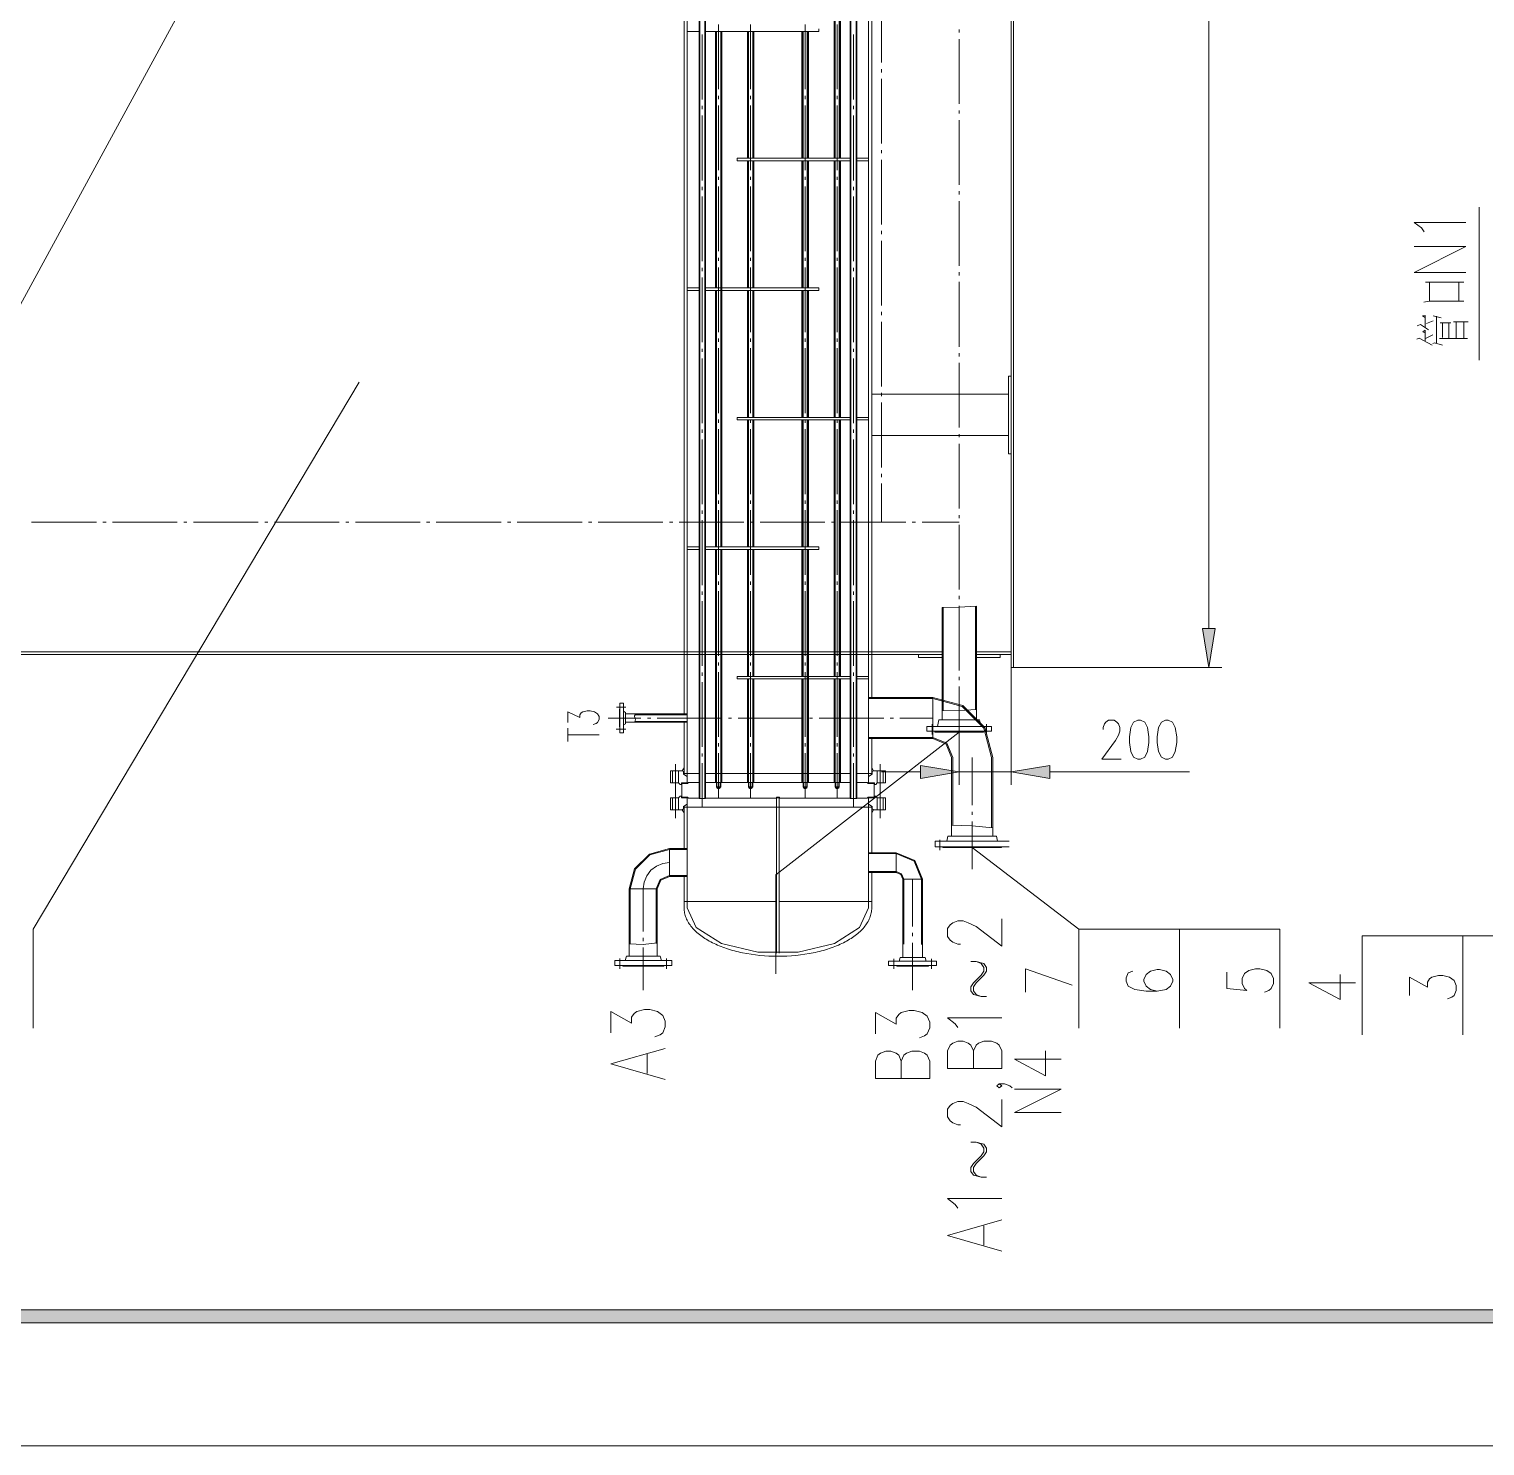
# Model space of a CAD drawing. Header units: millimetres. Extents: x 0 to 829, y 0 to 586.
# Drawn here: x 261.4 to 372.2, y 0 to 107.9 of the extents above; entities that cross this region are included whole.
import ezdxf

# ---------------------------------------------------------------- set-up
doc = ezdxf.new("R2010")
doc.units = ezdxf.units.MM

msp = doc.modelspace()

# ---------------------------------------------------------------- hatches: boundary and pattern name
h = msp.add_hatch(color=0)
h.dxf.hatch_style = 2
h.paths.add_polyline_path([(350.717556, 62.215889), (351.207917, 59.259611), (351.701806, 62.215889)])
h = msp.add_hatch(color=0)
h.dxf.hatch_style = 2
h.paths.add_polyline_path([(329.254556, 51.798361), (332.214361, 51.304472), (329.254556, 50.810583)])
h = msp.add_hatch(color=0)
h.dxf.hatch_style = 2
h.paths.add_polyline_path([(339.114694, 51.798361), (336.154889, 51.304472), (339.114694, 50.810583)])
h = msp.add_hatch(color=0)
h.dxf.hatch_style = 2
h.paths.add_polyline_path([(24.154694, 9.36625), (25.142472, 10.3505), (818.80075, 10.3505), (819.788528, 9.36625)])

# ---------------------------------------------------------------- linework, layer by layer
at = {"color": 0, "lineweight": 0}
for points in [[(0, 0), (0, 585.632278), (829.154778, 585.632278), (829.154778, 0)], [(335.960861, 75.529722), (336.154889, 75.529722), (336.154889, 81.445806), (335.960861, 81.445806)], [(350.717556, 62.215889), (351.207917, 59.259611), (351.701806, 62.215889)], [(345.803361, 55.248528), (345.485861, 55.107417), (345.277722, 54.684083), (345.171889, 53.978528), (345.171889, 53.558722), (345.277722, 52.853167), (345.485861, 52.429833), (345.803361, 52.288722), (346.015028, 52.288722), (346.332528, 52.429833), (346.544194, 52.853167), (346.650028, 53.558722), (346.650028, 53.978528), (346.544194, 54.684083), (346.332528, 55.107417), (346.015028, 55.248528)], [(347.9165, 55.248528), (347.599, 55.107417), (347.387333, 54.684083), (347.2815, 53.978528), (347.2815, 53.558722), (347.387333, 52.853167), (347.599, 52.429833), (347.9165, 52.288722), (348.128167, 52.288722), (348.445667, 52.429833), (348.657333, 52.853167), (348.763167, 53.558722), (348.763167, 53.978528), (348.657333, 54.684083), (348.445667, 55.107417), (348.128167, 55.248528)], [(329.254556, 51.798361), (332.214361, 51.304472), (329.254556, 50.810583)], [(339.114694, 51.798361), (336.154889, 51.304472), (339.114694, 50.810583)], [(24.154694, 9.36625), (25.142472, 10.3505), (818.80075, 10.3505), (819.788528, 9.36625)]]:
    msp.add_lwpolyline(points, close=True, dxfattribs=at)
for points in [[(351.207917, 62.215889), (351.207917, 344.58275)], [(336.352444, 201.767722), (336.352444, 59.259611)], [(336.154889, 201.651306), (336.154889, 59.259611)], [(322.354222, 200.229611), (234.882972, 39.334722)], [(311.273472, 178.770139), (311.273472, 55.728306)], [(311.509833, 178.770139), (311.509833, 50.422528)], [(325.3105, 178.770139), (325.3105, 50.422528)], [(325.546861, 178.770139), (325.546861, 56.977139)], [(312.405889, 167.48125), (312.405889, 49.290111)], [(312.455278, 167.48125), (312.455278, 49.290111)], [(312.850389, 167.48125), (312.850389, 49.290111)], [(312.899778, 167.48125), (312.899778, 49.290111)], [(323.920556, 167.48125), (323.920556, 49.290111)], [(323.969944, 167.48125), (323.969944, 49.290111)], [(324.365056, 167.48125), (324.365056, 49.290111)], [(324.414444, 167.48125), (324.414444, 49.290111)], [(322.678778, 98.022833), (322.678778, 117.542028)], [(322.717583, 98.022833), (322.717583, 117.542028)], [(322.766972, 98.022833), (322.766972, 117.542028)], [(323.084472, 98.022833), (323.084472, 117.542028)], [(323.133861, 98.022833), (323.133861, 117.542028)], [(323.172667, 98.022833), (323.172667, 117.542028)], [(326.298278, 105.307694), (326.298278, 110.236)], [(311.509833, 107.685417), (312.405889, 107.685417)], [(312.899778, 107.685417), (321.525194, 107.685417)], [(313.647667, 88.162694), (313.647667, 107.685417)], [(313.686472, 88.162694), (313.686472, 107.685417)], [(313.735861, 88.162694), (313.735861, 107.685417)], [(313.894611, 108.207528), (313.894611, 103.275694)], [(314.053361, 68.445944), (314.053361, 107.685417)], [(314.10275, 68.445944), (314.10275, 107.685417)], [(314.141556, 68.445944), (314.141556, 107.685417)], [(316.085361, 98.022833), (316.085361, 107.685417)], [(316.124167, 98.022833), (316.124167, 107.685417)], [(316.173556, 98.022833), (316.173556, 107.685417)], [(316.332306, 108.207528), (316.332306, 103.275694)], [(316.491056, 98.022833), (316.491056, 107.685417)], [(316.540444, 98.022833), (316.540444, 107.685417)], [(316.57925, 98.022833), (316.57925, 107.685417)], [(320.241083, 98.022833), (320.241083, 107.685417)], [(320.279889, 98.022833), (320.279889, 107.685417)], [(320.329278, 98.022833), (320.329278, 107.685417)], [(320.488028, 108.207528), (320.488028, 103.275694)], [(320.646778, 98.022833), (320.646778, 107.685417)], [(320.696167, 98.022833), (320.696167, 107.685417)], [(320.734972, 98.022833), (320.734972, 107.685417)], [(321.525194, 107.882972), (321.525194, 107.685417)], [(322.925722, 108.207528), (322.925722, 103.275694)], [(325.3105, 98.425), (325.3105, 108.285139)], [(332.214361, 107.590167), (332.214361, 107.837111)], [(312.652833, 107.438472), (312.652833, 102.506639)], [(324.1675, 107.438472), (324.1675, 102.506639)], [(332.214361, 102.167972), (332.214361, 107.099806)], [(326.298278, 104.566861), (326.298278, 104.813806)], [(326.298278, 99.144667), (326.298278, 104.072972)], [(312.652833, 102.016278), (312.652833, 101.769333)], [(313.894611, 102.781806), (313.894611, 102.538389)], [(313.894611, 102.0445), (313.894611, 97.116194)], [(316.332306, 102.781806), (316.332306, 102.538389)], [(316.332306, 102.0445), (316.332306, 97.116194)], [(320.488028, 102.781806), (320.488028, 102.538389)], [(320.488028, 102.0445), (320.488028, 97.116194)], [(322.925722, 102.781806), (322.925722, 102.538389)], [(322.925722, 102.0445), (322.925722, 97.116194)], [(324.1675, 102.016278), (324.1675, 101.769333)], [(312.652833, 101.275444), (312.652833, 96.347139)], [(324.1675, 101.275444), (324.1675, 96.347139)], [(332.214361, 101.430667), (332.214361, 101.674083)], [(332.214361, 96.008472), (332.214361, 100.936778)], [(326.298278, 98.403833), (326.298278, 98.650778)], [(315.295139, 98.022833), (323.920556, 98.022833)], [(315.295139, 98.022833), (315.295139, 97.825278)], [(315.295139, 97.825278), (323.920556, 97.825278)], [(316.085361, 88.162694), (316.085361, 97.825278)], [(316.124167, 88.162694), (316.124167, 97.825278)], [(316.173556, 88.162694), (316.173556, 97.825278)], [(316.491056, 88.162694), (316.491056, 97.825278)], [(316.540444, 88.162694), (316.540444, 97.825278)], [(316.57925, 88.162694), (316.57925, 97.825278)], [(320.241083, 88.162694), (320.241083, 97.825278)], [(320.279889, 88.162694), (320.279889, 97.825278)], [(320.329278, 88.162694), (320.329278, 97.825278)], [(320.646778, 88.162694), (320.646778, 97.825278)], [(320.696167, 88.162694), (320.696167, 97.825278)], [(320.734972, 88.162694), (320.734972, 97.825278)], [(322.678778, 78.302556), (322.678778, 97.825278)], [(322.717583, 78.302556), (322.717583, 97.825278)], [(322.766972, 78.302556), (322.766972, 97.825278)], [(323.084472, 78.302556), (323.084472, 97.825278)], [(323.133861, 78.302556), (323.133861, 97.825278)], [(323.172667, 78.302556), (323.172667, 97.825278)], [(324.414444, 98.022833), (325.3105, 98.022833)], [(324.414444, 97.825278), (325.3105, 97.825278)], [(326.298278, 92.981639), (326.298278, 97.913472)], [(313.894611, 96.622306), (313.894611, 96.375361)], [(316.332306, 96.622306), (316.332306, 96.375361)], [(320.488028, 96.622306), (320.488028, 96.375361)], [(322.925722, 96.622306), (322.925722, 96.375361)], [(325.3105, 96.946861), (325.3105, 97.437222)], [(312.652833, 95.85325), (312.652833, 95.606306)], [(313.894611, 95.881472), (313.894611, 90.953167)], [(316.332306, 95.881472), (316.332306, 90.953167)], [(320.488028, 95.881472), (320.488028, 90.953167)], [(322.925722, 95.881472), (322.925722, 90.953167)], [(324.1675, 95.85325), (324.1675, 95.606306)], [(325.3105, 86.098944), (325.3105, 95.959083)], [(332.214361, 95.267639), (332.214361, 95.514583)], [(312.652833, 95.112417), (312.652833, 90.184111)], [(324.1675, 95.112417), (324.1675, 90.184111)], [(332.214361, 89.845444), (332.214361, 94.77375)], [(371.788972, 82.648778), (371.788972, 94.304556)], [(367.590917, 92.438361), (367.403944, 92.720583), (366.8395, 93.143917), (370.783556, 93.143917)], [(326.298278, 92.244333), (326.298278, 92.491278)], [(326.298278, 86.822139), (326.298278, 91.750444)], [(370.783556, 89.340972), (366.8395, 89.340972), (370.783556, 91.313), (366.8395, 91.313)], [(313.894611, 90.459278), (313.894611, 90.212333)], [(316.332306, 90.459278), (316.332306, 90.212333)], [(320.488028, 90.459278), (320.488028, 90.212333)], [(322.925722, 90.459278), (322.925722, 90.212333)], [(312.652833, 89.690222), (312.652833, 89.443278)], [(312.652833, 88.952917), (312.652833, 84.021083)], [(313.894611, 89.718444), (313.894611, 84.790139)], [(316.332306, 89.718444), (316.332306, 84.790139)], [(320.488028, 89.718444), (320.488028, 84.790139)], [(322.925722, 89.718444), (322.925722, 84.790139)], [(324.1675, 89.690222), (324.1675, 89.443278)], [(324.1675, 88.952917), (324.1675, 84.021083)], [(332.214361, 89.104611), (332.214361, 89.351556)], [(311.509833, 88.162694), (312.405889, 88.162694)], [(311.509833, 87.965139), (312.405889, 87.965139)], [(312.899778, 88.162694), (321.525194, 88.162694)], [(312.899778, 87.965139), (321.525194, 87.965139)], [(313.647667, 68.445944), (313.647667, 87.965139)], [(313.686472, 68.445944), (313.686472, 87.965139)], [(313.735861, 68.445944), (313.735861, 87.965139)], [(316.085361, 78.302556), (316.085361, 87.965139)], [(316.124167, 78.302556), (316.124167, 87.965139)], [(316.173556, 78.302556), (316.173556, 87.965139)], [(316.491056, 78.302556), (316.491056, 87.965139)], [(316.540444, 78.302556), (316.540444, 87.965139)], [(316.57925, 78.302556), (316.57925, 87.965139)], [(320.241083, 78.302556), (320.241083, 87.965139)], [(320.279889, 78.302556), (320.279889, 87.965139)], [(320.329278, 78.302556), (320.329278, 87.965139)], [(320.646778, 78.302556), (320.646778, 87.965139)], [(320.696167, 78.302556), (320.696167, 87.965139)], [(320.734972, 78.302556), (320.734972, 87.965139)], [(321.525194, 88.162694), (321.525194, 87.965139)], [(332.214361, 83.682417), (332.214361, 88.610722)], [(367.587389, 87.062028), (367.9825, 87.150222), (370.624806, 87.150222), (370.229694, 87.150222), (370.229694, 88.600139), (370.624806, 88.600139), (367.707333, 88.600139), (368.021306, 88.600139), (368.021306, 87.181972)], [(326.298278, 86.081306), (326.298278, 86.32825)], [(326.298278, 80.659111), (326.298278, 85.587417)], [(367.075861, 85.259333), (367.312222, 85.37575), (367.943694, 84.963)], [(367.668528, 85.167611), (367.668528, 86.056611), (367.470972, 86.028389), (367.668528, 85.908444)], [(367.784944, 85.435722), (368.3, 85.643861)], [(368.3, 86.028389), (368.889139, 85.880222)], [(368.536361, 83.957583), (368.536361, 85.996639)], [(368.811528, 85.495694), (369.640556, 85.495694)], [(369.009083, 84.370333), (369.009083, 85.495694)], [(369.481806, 84.342111), (369.481806, 85.495694)], [(369.838111, 85.583889), (370.942306, 85.583889)], [(370.035667, 84.342111), (370.035667, 85.523917)], [(370.624806, 84.310361), (370.624806, 85.523917)], [(313.894611, 84.29625), (313.894611, 84.052833)], [(316.332306, 84.29625), (316.332306, 84.052833)], [(320.488028, 84.29625), (320.488028, 84.052833)], [(322.925722, 84.29625), (322.925722, 84.052833)], [(325.3105, 84.620806), (325.3105, 85.114694)], [(367.037056, 84.253917), (367.234611, 84.342111), (368.218861, 83.809417)], [(367.668528, 84.10575), (367.668528, 84.93125), (367.509778, 84.814833), (367.668528, 84.726639)], [(367.707333, 84.310361), (368.261194, 84.578472)], [(368.772722, 84.310361), (370.9035, 84.310361)], [(312.652833, 83.530722), (312.652833, 83.283778)], [(313.894611, 83.558944), (313.894611, 78.627111)], [(316.332306, 83.558944), (316.332306, 78.627111)], [(320.488028, 83.558944), (320.488028, 78.627111)], [(322.925722, 83.558944), (322.925722, 78.627111)], [(324.1675, 83.530722), (324.1675, 83.283778)], [(325.3105, 74.330278), (325.3105, 83.636556)], [(332.214361, 82.945111), (332.214361, 83.188528)], [(368.261194, 83.925833), (368.377611, 83.985806), (369.009083, 83.809417)], [(312.652833, 82.789889), (312.652833, 77.861583)], [(324.1675, 82.789889), (324.1675, 77.861583)], [(332.214361, 77.519389), (332.214361, 82.451222)], [(286.526111, 80.990722), (261.729361, 39.334722)], [(325.546861, 80.055861), (335.960861, 80.055861)], [(326.298278, 79.918278), (326.298278, 80.165222)], [(326.298278, 74.496083), (326.298278, 79.427917)], [(313.894611, 78.13675), (313.894611, 77.889806)], [(315.295139, 78.302556), (323.920556, 78.302556)], [(315.295139, 78.302556), (315.295139, 78.108528)], [(315.295139, 78.108528), (323.920556, 78.108528)], [(316.085361, 68.445944), (316.085361, 78.108528)], [(316.124167, 68.445944), (316.124167, 78.108528)], [(316.173556, 68.445944), (316.173556, 78.108528)], [(316.332306, 78.13675), (316.332306, 77.889806)], [(316.491056, 68.445944), (316.491056, 78.108528)], [(316.540444, 68.445944), (316.540444, 78.108528)], [(316.57925, 68.445944), (316.57925, 78.108528)], [(320.241083, 68.445944), (320.241083, 78.108528)], [(320.279889, 68.445944), (320.279889, 78.108528)], [(320.329278, 68.445944), (320.329278, 78.108528)], [(320.488028, 78.13675), (320.488028, 77.889806)], [(320.646778, 68.445944), (320.646778, 78.108528)], [(320.696167, 68.445944), (320.696167, 78.108528)], [(320.734972, 68.445944), (320.734972, 78.108528)], [(322.678778, 58.585806), (322.678778, 78.108528)], [(322.717583, 58.585806), (322.717583, 78.108528)], [(322.766972, 58.585806), (322.766972, 78.108528)], [(322.925722, 78.13675), (322.925722, 77.889806)], [(323.084472, 58.585806), (323.084472, 78.108528)], [(323.133861, 58.585806), (323.133861, 78.108528)], [(323.172667, 58.585806), (323.172667, 78.108528)], [(324.414444, 78.302556), (325.3105, 78.302556)], [(324.414444, 78.108528), (325.3105, 78.108528)], [(312.652833, 77.367694), (312.652833, 77.12075)], [(312.652833, 76.626861), (312.652833, 71.698556)], [(313.894611, 77.395917), (313.894611, 72.467611)], [(316.332306, 77.395917), (316.332306, 72.467611)], [(320.488028, 77.395917), (320.488028, 72.467611)], [(322.925722, 77.395917), (322.925722, 72.467611)], [(324.1675, 77.367694), (324.1675, 77.12075)], [(324.1675, 76.626861), (324.1675, 71.698556)], [(325.546861, 76.919667), (335.960861, 76.919667)], [(332.214361, 76.782083), (332.214361, 77.029028)], [(332.214361, 71.359889), (332.214361, 76.288194)], [(326.298278, 73.758778), (326.298278, 74.005722)], [(326.298278, 70.319194), (326.298278, 73.264889)], [(312.652833, 71.204667), (312.652833, 70.957722)], [(313.894611, 71.973722), (313.894611, 71.726778)], [(313.894611, 71.232889), (313.894611, 66.304583)], [(316.332306, 71.973722), (316.332306, 71.726778)], [(316.332306, 71.232889), (316.332306, 66.304583)], [(320.488028, 71.973722), (320.488028, 71.726778)], [(320.488028, 71.232889), (320.488028, 66.304583)], [(322.925722, 71.973722), (322.925722, 71.726778)], [(322.925722, 71.232889), (322.925722, 66.304583)], [(324.1675, 71.204667), (324.1675, 70.957722)], [(261.595306, 70.319194), (266.527139, 70.319194)], [(267.021028, 70.319194), (267.264444, 70.319194)], [(267.758333, 70.319194), (272.686639, 70.319194)], [(273.180528, 70.319194), (273.427472, 70.319194)], [(273.921361, 70.319194), (278.849667, 70.319194)], [(279.343556, 70.319194), (279.5905, 70.319194)], [(280.084389, 70.319194), (285.012694, 70.319194)], [(285.506583, 70.319194), (285.75, 70.319194)], [(286.243889, 70.319194), (291.175722, 70.319194)], [(291.666083, 70.319194), (291.913028, 70.319194)], [(292.406917, 70.319194), (297.335222, 70.319194)], [(297.829111, 70.319194), (298.076056, 70.319194)], [(298.569944, 70.319194), (303.49825, 70.319194)], [(303.992139, 70.319194), (304.239083, 70.319194)], [(304.729444, 70.319194), (309.661278, 70.319194)], [(310.151639, 70.319194), (310.398583, 70.319194)], [(310.892472, 70.319194), (315.820778, 70.319194)], [(312.652833, 70.467361), (312.652833, 65.535528)], [(316.314667, 70.319194), (316.561611, 70.319194)], [(317.0555, 70.319194), (321.983806, 70.319194)], [(322.477694, 70.319194), (322.724639, 70.319194)], [(323.215, 70.319194), (328.146833, 70.319194)], [(324.1675, 70.467361), (324.1675, 65.535528)], [(328.637194, 70.319194), (328.884139, 70.319194)], [(329.378028, 70.319194), (332.214361, 70.319194)], [(332.214361, 70.619056), (332.214361, 70.866)], [(332.214361, 65.196861), (332.214361, 70.125167)], [(311.509833, 68.445944), (312.405889, 68.445944)], [(311.509833, 68.248389), (312.405889, 68.248389)], [(312.899778, 68.445944), (321.525194, 68.445944)], [(312.899778, 68.248389), (321.525194, 68.248389)], [(313.647667, 50.500139), (313.647667, 68.248389)], [(313.686472, 50.500139), (313.686472, 68.248389)], [(313.735861, 50.500139), (313.735861, 68.248389)], [(314.053361, 50.500139), (314.053361, 68.248389)], [(314.10275, 50.500139), (314.10275, 68.248389)], [(314.141556, 50.500139), (314.141556, 68.248389)], [(316.085361, 58.585806), (316.085361, 68.248389)], [(316.124167, 58.585806), (316.124167, 68.248389)], [(316.173556, 58.585806), (316.173556, 68.248389)], [(316.491056, 58.585806), (316.491056, 68.248389)], [(316.540444, 58.585806), (316.540444, 68.248389)], [(316.57925, 58.585806), (316.57925, 68.248389)], [(320.241083, 58.585806), (320.241083, 68.248389)], [(320.279889, 58.585806), (320.279889, 68.248389)], [(320.329278, 58.585806), (320.329278, 68.248389)], [(320.646778, 50.500139), (320.646778, 68.248389)], [(320.696167, 50.500139), (320.696167, 68.248389)], [(320.734972, 50.500139), (320.734972, 68.248389)], [(321.525194, 68.445944), (321.525194, 68.248389)], [(313.894611, 65.810694), (313.894611, 65.56375)], [(316.332306, 65.810694), (316.332306, 65.56375)], [(320.488028, 65.810694), (320.488028, 65.56375)], [(322.925722, 65.810694), (322.925722, 65.56375)], [(312.652833, 65.045167), (312.652833, 64.798222)], [(312.652833, 64.304333), (312.652833, 59.376028)], [(313.894611, 65.073389), (313.894611, 60.141556)], [(316.332306, 65.073389), (316.332306, 60.141556)], [(320.488028, 65.073389), (320.488028, 60.141556)], [(322.925722, 65.073389), (322.925722, 60.141556)], [(324.1675, 65.045167), (324.1675, 64.798222)], [(324.1675, 64.304333), (324.1675, 59.376028)], [(332.214361, 64.456028), (332.214361, 64.702972)], [(332.214361, 63.856306), (330.902028, 63.835139)], [(330.902028, 55.273222), (330.902028, 63.835139)], [(330.979639, 55.996417), (330.979639, 63.859833)], [(332.214361, 59.033833), (332.214361, 63.965667)], [(332.214361, 63.856306), (333.523167, 63.919806)], [(333.445556, 56.03875), (333.445556, 63.898639)], [(333.523167, 55.273222), (333.523167, 63.919806)], [(79.226833, 60.459056), (330.902028, 60.459056)], [(79.8195, 60.2615), (330.902028, 60.2615)], [(329.099333, 60.018083), (329.099333, 60.2615)], [(329.099333, 60.018083), (330.902028, 60.018083)], [(333.523167, 60.459056), (336.154889, 60.459056)], [(333.523167, 60.2615), (336.154889, 60.2615)], [(335.325861, 60.018083), (333.523167, 60.018083)], [(335.325861, 60.018083), (335.325861, 60.2615)], [(312.652833, 58.882139), (312.652833, 58.635194)], [(313.894611, 59.651194), (313.894611, 59.40425)], [(313.894611, 58.910361), (313.894611, 53.982056)], [(316.332306, 59.651194), (316.332306, 59.40425)], [(316.332306, 58.910361), (316.332306, 53.982056)], [(320.488028, 59.651194), (320.488028, 59.40425)], [(320.488028, 58.910361), (320.488028, 53.982056)], [(322.925722, 59.651194), (322.925722, 59.40425)], [(322.925722, 58.910361), (322.925722, 53.982056)], [(324.1675, 58.882139), (324.1675, 58.635194)], [(336.154889, 59.259611), (336.154889, 50.316694)], [(336.154889, 59.259611), (336.352444, 59.259611)], [(336.352444, 59.259611), (352.195694, 59.259611)], [(312.652833, 58.141306), (312.652833, 53.213)], [(315.295139, 58.585806), (323.920556, 58.585806)], [(315.295139, 58.585806), (315.295139, 58.38825)], [(315.295139, 58.38825), (323.920556, 58.38825)], [(316.085361, 50.500139), (316.085361, 58.38825)], [(316.124167, 50.500139), (316.124167, 58.38825)], [(316.173556, 50.500139), (316.173556, 58.38825)], [(316.491056, 50.500139), (316.491056, 58.38825)], [(316.540444, 50.500139), (316.540444, 58.38825)], [(316.57925, 50.500139), (316.57925, 58.38825)], [(320.241083, 50.500139), (320.241083, 58.38825)], [(320.279889, 50.500139), (320.279889, 58.38825)], [(320.329278, 50.500139), (320.329278, 58.38825)], [(322.678778, 50.500139), (322.678778, 58.38825)], [(322.717583, 50.500139), (322.717583, 58.38825)], [(322.766972, 50.500139), (322.766972, 58.38825)], [(323.084472, 50.500139), (323.084472, 58.38825)], [(323.133861, 50.500139), (323.133861, 58.38825)], [(323.172667, 50.500139), (323.172667, 58.38825)], [(324.1675, 58.141306), (324.1675, 53.213)], [(324.414444, 58.585806), (325.3105, 58.585806)], [(324.414444, 58.38825), (325.3105, 58.38825)], [(332.214361, 58.296528), (332.214361, 58.543472)], [(332.214361, 53.163611), (332.214361, 57.802639)], [(306.380444, 56.543222), (306.659139, 56.543222)], [(306.380444, 56.543222), (306.380444, 54.278389)], [(306.659139, 56.543222), (306.659139, 54.278389)], [(330.2, 56.977139), (325.3105, 56.977139)], [(330.2, 56.888944), (325.3105, 56.888944)], [(334.764944, 52.412194), (334.154639, 54.694667), (332.482472, 56.366833), (330.2, 56.977139)], [(330.2, 56.977139), (330.2, 53.844472)], [(334.67675, 52.412194), (334.077028, 54.652333), (332.440139, 56.289222), (330.2, 56.888944)], [(302.429333, 55.079194), (302.429333, 55.883528), (303.332444, 55.446083), (303.332444, 55.664806), (303.445333, 55.809444), (303.558222, 55.883528), (303.893361, 55.957611), (304.119139, 55.957611), (304.457806, 55.883528), (304.683583, 55.738889), (304.796472, 55.516639), (304.796472, 55.297917), (304.683583, 55.079194), (304.570694, 55.005111), (304.344917, 54.931028)], [(307.985583, 55.410806), (305.487917, 55.410806)], [(306.126444, 56.250417), (306.828472, 56.250417)], [(306.341639, 56.081083), (306.380444, 56.081083)], [(306.341639, 56.081083), (306.341639, 54.740528)], [(306.659139, 55.922333), (306.814361, 55.844722)], [(306.814361, 55.844722), (306.814361, 54.976889)], [(306.814361, 55.728306), (311.509833, 55.728306)], [(307.481111, 55.096833), (307.551667, 55.188556), (307.56225, 55.304972), (307.512861, 55.410806)], [(307.583417, 55.728306), (307.495222, 55.580139), (307.512861, 55.410806)], [(307.534028, 55.668333), (311.509833, 55.668333)], [(308.726417, 55.410806), (308.479472, 55.410806)], [(314.148611, 55.410806), (309.216778, 55.410806)], [(311.509833, 55.728306), (311.509833, 55.096833)], [(314.885917, 55.410806), (314.638972, 55.410806)], [(320.308111, 55.410806), (315.379806, 55.410806)], [(321.048944, 55.410806), (320.802, 55.410806)], [(326.471139, 55.410806), (321.542833, 55.410806)], [(327.211972, 55.410806), (326.965028, 55.410806)], [(330.2, 55.410806), (327.702333, 55.410806)], [(332.214361, 55.992889), (330.902028, 55.971722)], [(332.214361, 55.992889), (333.523167, 56.056389)], [(302.429333, 53.615167), (302.429333, 54.638222)], [(306.108806, 54.574722), (306.828472, 54.574722)], [(306.341639, 54.740528), (306.380444, 54.740528)], [(306.659139, 54.899278), (306.814361, 54.976889)], [(306.814361, 55.096833), (311.509833, 55.096833)], [(307.534028, 55.153278), (311.509833, 55.153278)], [(311.273472, 55.096833), (311.273472, 51.191583)], [(318.240833, 43.46575), (332.214361, 54.345417)], [(334.67675, 54.779333), (329.748444, 54.779333)], [(329.748444, 54.405389), (329.748444, 54.779333)], [(334.67675, 54.405389), (329.748444, 54.405389)], [(330.143556, 54.154917), (330.143556, 54.938083)], [(330.35875, 54.345417), (330.35875, 54.405389)], [(334.066444, 54.345417), (330.35875, 54.345417)], [(330.556306, 54.779333), (330.669194, 55.273222)], [(333.756, 55.273222), (330.669194, 55.273222)], [(333.868889, 54.779333), (333.756, 55.273222)], [(334.066444, 54.345417), (334.066444, 54.405389)], [(334.281639, 54.154917), (334.281639, 54.938083)], [(334.67675, 54.405389), (334.67675, 54.779333)], [(343.164583, 54.542972), (343.164583, 54.684083), (343.270417, 54.966306), (343.37625, 55.107417), (343.584389, 55.248528), (344.007722, 55.248528), (344.219389, 55.107417), (344.325222, 54.966306), (344.431056, 54.684083), (344.431056, 54.401861), (344.325222, 54.119639), (344.113556, 53.699833), (343.05875, 52.288722), (344.536889, 52.288722)], [(302.429333, 54.126694), (304.796472, 54.126694)], [(306.380444, 54.278389), (306.659139, 54.278389)], [(313.894611, 53.488167), (313.894611, 53.241222)], [(316.332306, 53.488167), (316.332306, 53.241222)], [(320.488028, 53.488167), (320.488028, 53.241222)], [(322.925722, 53.488167), (322.925722, 53.241222)], [(330.2, 53.932667), (325.3105, 53.932667)], [(330.2, 53.844472), (325.3105, 53.844472)], [(325.546861, 53.844472), (325.546861, 51.191583)], [(331.720472, 52.412194), (331.275972, 53.488167), (330.2, 53.932667)], [(331.632278, 52.412194), (331.212472, 53.424667), (330.2, 53.844472)], [(312.652833, 52.719111), (312.652833, 52.472167)], [(313.894611, 52.747333), (313.894611, 49.318333)], [(316.332306, 52.747333), (316.332306, 49.318333)], [(320.488028, 52.747333), (320.488028, 49.318333)], [(322.925722, 52.747333), (322.925722, 49.318333)], [(324.1675, 52.719111), (324.1675, 52.472167)], [(331.632278, 46.4185), (331.632278, 52.412194)], [(331.720472, 47.236944), (331.720472, 52.412194)], [(332.214361, 53.163611), (332.214361, 50.316694)], [(333.198611, 52.412194), (333.198611, 48.771528)], [(334.67675, 47.106417), (334.67675, 52.412194)], [(334.764944, 46.4185), (334.764944, 52.412194)], [(310.225722, 51.389139), (311.135889, 51.389139)], [(310.225722, 51.389139), (310.225722, 50.4825)], [(310.395056, 51.389139), (310.395056, 50.4825)], [(310.620833, 51.91125), (310.620833, 47.797861)], [(310.846611, 51.389139), (310.846611, 50.4825)], [(311.273472, 51.6255), (311.132361, 51.385611)], [(311.231139, 51.329167), (311.132361, 51.385611)], [(311.231139, 51.329167), (311.231139, 51.131611)], [(311.231139, 51.329167), (311.273472, 51.329167)], [(311.231139, 51.191583), (312.405889, 51.191583)], [(311.231139, 51.131611), (311.509833, 50.972861)], [(312.652833, 51.981806), (312.652833, 48.626889)], [(312.899778, 51.191583), (323.920556, 51.191583)], [(324.1675, 51.981806), (324.1675, 48.626889)], [(324.414444, 51.191583), (325.589194, 51.191583)], [(325.589194, 51.131611), (325.3105, 50.972861)], [(325.546861, 51.6255), (325.684444, 51.385611)], [(325.589194, 51.329167), (325.546861, 51.329167)], [(325.589194, 51.329167), (325.684444, 51.385611)], [(325.589194, 51.329167), (325.589194, 51.131611)], [(326.594611, 51.389139), (325.684444, 51.389139)], [(325.970194, 51.389139), (325.970194, 50.4825)], [(326.1995, 51.91125), (326.1995, 47.797861)], [(329.254556, 51.304472), (326.298278, 51.304472)], [(326.425278, 51.389139), (326.425278, 50.4825)], [(326.594611, 51.389139), (326.594611, 50.4825)], [(332.214361, 51.304472), (336.154889, 51.304472)], [(339.114694, 51.304472), (349.747417, 51.304472)], [(310.225722, 50.4825), (310.846611, 50.4825)], [(310.846611, 50.4825), (310.966556, 50.362556)], [(310.966556, 50.362556), (311.093556, 50.362556)], [(311.065333, 50.4825), (311.598028, 50.4825)], [(311.065333, 50.4825), (311.065333, 50.362556)], [(311.065333, 50.422528), (311.538056, 50.422528)], [(311.093556, 50.422528), (311.093556, 49.395944)], [(311.615667, 50.500139), (311.538056, 50.422528)], [(311.615667, 50.500139), (312.405889, 50.500139)], [(312.899778, 50.500139), (323.920556, 50.500139)], [(313.735861, 50.175583), (313.735861, 50.500139)], [(313.735861, 50.175583), (313.735861, 50.147361)], [(313.735861, 50.175583), (313.767611, 50.147361)], [(314.053361, 50.175583), (313.735861, 50.175583)], [(313.735861, 50.147361), (314.053361, 50.147361)], [(313.767611, 50.147361), (313.767611, 50.500139)], [(313.767611, 50.147361), (313.767611, 50.108556)], [(313.767611, 50.147361), (314.021611, 50.147361)], [(313.767611, 50.108556), (313.894611, 50.034472)], [(313.767611, 50.108556), (314.021611, 50.108556)], [(314.021611, 50.108556), (313.894611, 50.034472)], [(314.021611, 50.147361), (314.021611, 50.500139)], [(314.021611, 50.147361), (314.053361, 50.175583)], [(314.021611, 50.147361), (314.021611, 50.108556)], [(314.053361, 50.175583), (314.053361, 50.500139)], [(314.053361, 50.175583), (314.053361, 50.147361)], [(316.173556, 50.175583), (316.173556, 50.500139)], [(316.491056, 50.175583), (316.173556, 50.175583)], [(316.173556, 50.175583), (316.205306, 50.147361)], [(316.173556, 50.175583), (316.173556, 50.147361)], [(316.173556, 50.147361), (316.491056, 50.147361)], [(316.205306, 50.147361), (316.205306, 50.500139)], [(316.205306, 50.147361), (316.459306, 50.147361)], [(316.205306, 50.147361), (316.205306, 50.108556)], [(316.205306, 50.108556), (316.459306, 50.108556)], [(316.205306, 50.108556), (316.332306, 50.034472)], [(316.459306, 50.108556), (316.332306, 50.034472)], [(316.459306, 50.147361), (316.459306, 50.500139)], [(316.459306, 50.147361), (316.491056, 50.175583)], [(316.459306, 50.147361), (316.459306, 50.108556)], [(316.491056, 50.175583), (316.491056, 50.500139)], [(316.491056, 50.175583), (316.491056, 50.147361)], [(320.329278, 50.175583), (320.329278, 50.500139)], [(320.329278, 50.175583), (320.329278, 50.147361)], [(320.361028, 50.147361), (320.329278, 50.175583)], [(320.329278, 50.175583), (320.646778, 50.175583)], [(320.646778, 50.147361), (320.329278, 50.147361)], [(320.361028, 50.147361), (320.361028, 50.500139)], [(320.615028, 50.147361), (320.361028, 50.147361)], [(320.361028, 50.147361), (320.361028, 50.108556)], [(320.361028, 50.108556), (320.488028, 50.034472)], [(320.615028, 50.108556), (320.361028, 50.108556)], [(320.615028, 50.108556), (320.488028, 50.034472)], [(320.615028, 50.147361), (320.615028, 50.500139)], [(320.646778, 50.175583), (320.615028, 50.147361)], [(320.615028, 50.147361), (320.615028, 50.108556)], [(320.646778, 50.175583), (320.646778, 50.500139)], [(320.646778, 50.175583), (320.646778, 50.147361)], [(322.766972, 50.175583), (322.766972, 50.500139)], [(322.766972, 50.175583), (323.084472, 50.175583)], [(322.798722, 50.147361), (322.766972, 50.175583)], [(322.766972, 50.175583), (322.766972, 50.147361)], [(323.084472, 50.147361), (322.766972, 50.147361)], [(322.798722, 50.147361), (322.798722, 50.500139)], [(323.052722, 50.147361), (322.798722, 50.147361)], [(322.798722, 50.147361), (322.798722, 50.108556)], [(323.052722, 50.108556), (322.798722, 50.108556)], [(322.798722, 50.108556), (322.925722, 50.034472)], [(323.052722, 50.108556), (322.925722, 50.034472)], [(323.052722, 50.147361), (323.052722, 50.500139)], [(323.084472, 50.175583), (323.052722, 50.147361)], [(323.052722, 50.147361), (323.052722, 50.108556)], [(323.084472, 50.175583), (323.084472, 50.500139)], [(323.084472, 50.175583), (323.084472, 50.147361)], [(324.414444, 50.500139), (325.204667, 50.500139)], [(325.204667, 50.500139), (325.282278, 50.422528)], [(325.755, 50.4825), (325.222306, 50.4825)], [(325.755, 50.422528), (325.282278, 50.422528)], [(325.726778, 50.422528), (325.726778, 49.395944)], [(325.853778, 50.362556), (325.726778, 50.362556)], [(325.755, 50.4825), (325.755, 50.362556)], [(325.970194, 50.4825), (325.853778, 50.362556)], [(326.594611, 50.4825), (325.970194, 50.4825)], [(310.225722, 48.429333), (310.225722, 49.3395)], [(310.225722, 49.3395), (310.846611, 49.3395)], [(310.395056, 48.429333), (310.395056, 49.3395)], [(310.846611, 49.3395), (310.966556, 49.455917)], [(310.846611, 48.429333), (310.846611, 49.3395)], [(310.966556, 49.455917), (311.093556, 49.455917)], [(311.065333, 49.3395), (311.065333, 49.455917)], [(311.065333, 49.395944), (311.538056, 49.395944)], [(311.065333, 49.3395), (311.598028, 49.3395)], [(311.231139, 48.686861), (311.509833, 48.845611)], [(311.509833, 40.9575), (311.509833, 49.395944)], [(311.615667, 49.318333), (311.538056, 49.395944)], [(311.615667, 49.318333), (312.405889, 49.318333)], [(312.405889, 49.290111), (312.899778, 49.290111)], [(312.899778, 49.318333), (318.311389, 49.318333)], [(318.290222, 49.395944), (318.526583, 49.395944)], [(318.290222, 49.395944), (318.290222, 49.318333)], [(318.290222, 49.3395), (318.526583, 49.3395)], [(318.311389, 49.3395), (318.311389, 37.507333)], [(318.508944, 49.3395), (318.508944, 37.507333)], [(318.508944, 49.318333), (323.920556, 49.318333)], [(318.526583, 49.395944), (318.526583, 49.318333)], [(324.414444, 49.290111), (323.920556, 49.290111)], [(324.414444, 49.318333), (325.204667, 49.318333)], [(325.204667, 49.318333), (325.282278, 49.395944)], [(325.755, 49.3395), (325.222306, 49.3395)], [(325.755, 49.395944), (325.282278, 49.395944)], [(325.3105, 40.9575), (325.3105, 49.395944)], [(325.589194, 48.686861), (325.3105, 48.845611)], [(325.853778, 49.455917), (325.726778, 49.455917)], [(325.755, 49.3395), (325.755, 49.455917)], [(325.970194, 49.3395), (325.853778, 49.455917)], [(326.594611, 49.3395), (325.970194, 49.3395)], [(325.970194, 48.429333), (325.970194, 49.3395)], [(326.425278, 48.429333), (326.425278, 49.3395)], [(326.594611, 48.429333), (326.594611, 49.3395)], [(310.225722, 48.429333), (311.135889, 48.429333)], [(311.231139, 48.489306), (311.132361, 48.432861)], [(311.273472, 48.192972), (311.132361, 48.432861)], [(311.231139, 48.489306), (311.231139, 48.686861)], [(311.231139, 48.626889), (325.589194, 48.626889)], [(311.231139, 48.489306), (311.273472, 48.489306)], [(311.273472, 45.473056), (311.273472, 48.626889)], [(325.546861, 45.159083), (325.546861, 48.626889)], [(325.589194, 48.489306), (325.546861, 48.489306)], [(325.546861, 48.192972), (325.684444, 48.432861)], [(325.589194, 48.489306), (325.589194, 48.686861)], [(325.589194, 48.489306), (325.684444, 48.432861)], [(326.594611, 48.429333), (325.684444, 48.429333)], [(333.198611, 48.277639), (333.198611, 48.030694)], [(331.632278, 47.265167), (333.198611, 47.201667)], [(333.198611, 47.540333), (333.198611, 43.896139)], [(334.764944, 47.064083), (333.198611, 47.201667)], [(310.169278, 45.473056), (308.631167, 45.060306), (307.502278, 43.934944), (307.093056, 42.396833)], [(310.169278, 45.473056), (311.509833, 45.473056)], [(310.169278, 45.473056), (310.169278, 43.342278)], [(311.509833, 45.473056), (311.509833, 43.342278)], [(330.3905, 46.026917), (336.01025, 46.026917)], [(330.3905, 45.610639), (330.3905, 46.026917)], [(330.3905, 45.610639), (336.01025, 45.610639)], [(330.732694, 45.360167), (330.732694, 46.143333)], [(330.962, 45.550667), (330.962, 45.610639)], [(330.962, 45.550667), (335.435222, 45.550667)], [(331.275972, 46.026917), (331.350056, 46.4185)], [(331.350056, 46.4185), (335.047167, 46.4185)], [(333.198611, 45.550667), (341.305444, 39.334722)], [(335.12125, 46.026917), (335.047167, 46.4185)], [(335.435222, 45.550667), (335.435222, 45.610639)], [(310.169278, 45.4025), (308.662917, 45.000333), (307.56225, 43.899667), (307.160083, 42.396833)], [(310.169278, 44.407667), (309.647167, 44.340639), (309.163861, 44.139556), (308.744056, 43.818528), (308.426556, 43.40225), (308.225472, 42.918944), (308.154917, 42.396833)], [(310.169278, 45.4025), (311.509833, 45.4025)], [(325.3105, 45.159083), (327.402472, 45.159083)], [(325.3105, 45.088528), (327.402472, 45.088528)], [(329.413306, 43.144722), (328.824167, 44.569944), (327.402472, 45.159083)], [(327.402472, 45.159083), (327.402472, 43.659778)], [(329.34275, 43.144722), (328.774778, 44.520556), (327.402472, 45.088528)], [(310.169278, 43.412833), (309.449611, 43.1165), (309.153278, 42.396833)], [(310.169278, 43.342278), (309.499, 43.067111), (309.220306, 42.396833)], [(310.169278, 43.412833), (311.509833, 43.412833)], [(310.169278, 43.342278), (311.509833, 43.342278)], [(311.273472, 40.9575), (311.273472, 43.342278)], [(318.240833, 43.46575), (318.240833, 35.937472)], [(325.3105, 43.726806), (327.402472, 43.726806)], [(325.3105, 43.659778), (327.402472, 43.659778)], [(325.546861, 40.9575), (325.546861, 43.659778)], [(327.984556, 43.144722), (327.811694, 43.557472), (327.402472, 43.726806)], [(327.914, 43.144722), (327.762306, 43.508083), (327.402472, 43.659778)], [(307.093056, 37.270972), (307.093056, 42.396833)], [(307.093056, 42.396833), (309.220306, 42.396833)], [(307.160083, 38.255222), (307.160083, 42.396833)], [(308.154917, 42.396833), (308.154917, 39.165389)], [(309.153278, 38.255222), (309.153278, 42.396833)], [(309.220306, 37.270972), (309.220306, 42.396833)], [(327.914, 37.172194), (327.914, 43.144722)], [(327.914, 43.144722), (329.413306, 43.144722)], [(327.984556, 38.202306), (327.984556, 43.144722)], [(328.661889, 43.144722), (328.661889, 39.542861)], [(329.34275, 38.1635), (329.34275, 43.144722)], [(329.413306, 37.172194), (329.413306, 43.144722)], [(311.273472, 41.451389), (318.311389, 41.451389)], [(318.508944, 41.451389), (325.546861, 41.451389)], [(325.546861, 40.9575), (325.546861, 40.86225), (325.539806, 40.763472), (325.525694, 40.668222), (325.511583, 40.572972), (325.490417, 40.477722), (325.462194, 40.382472), (325.433972, 40.29075), (325.398694, 40.1955), (325.359889, 40.103778), (325.317556, 40.012056), (325.268167, 39.923861), (325.21525, 39.832139), (325.158806, 39.743944), (325.098833, 39.65575), (325.035333, 39.571083), (324.968306, 39.486417), (324.89775, 39.40175), (324.820139, 39.320611), (324.742528, 39.239472), (324.657861, 39.158333), (324.569667, 39.080722), (324.481472, 39.003111), (324.386222, 38.9255), (324.290972, 38.851417), (324.188667, 38.777333), (324.086361, 38.706778), (323.977, 38.636222), (323.867639, 38.565667), (323.75475, 38.498639), (323.638333, 38.431611), (323.518389, 38.368111), (323.394917, 38.304611), (323.271444, 38.244639), (323.140917, 38.184667), (323.010389, 38.128222), (322.876333, 38.071778), (322.742278, 38.015333), (322.604694, 37.962417), (322.463583, 37.913028), (322.318944, 37.863639), (322.174306, 37.817778), (322.026139, 37.771917), (321.874444, 37.726056), (321.72275, 37.68725), (321.571056, 37.644917), (321.415833, 37.609639), (321.257083, 37.570833), (321.098333, 37.539083), (320.777306, 37.475583), (320.449222, 37.422667), (320.117611, 37.376806), (319.778944, 37.338), (319.440278, 37.309778), (319.098083, 37.288611), (318.755889, 37.2745), (318.410167, 37.270972), (318.064444, 37.2745), (317.72225, 37.288611), (317.380056, 37.309778), (317.041389, 37.338), (316.702722, 37.376806), (316.371111, 37.422667), (316.043028, 37.475583), (315.722, 37.539083), (315.56325, 37.570833), (315.4045, 37.609639), (315.249278, 37.644917), (315.094056, 37.68725), (314.942361, 37.726056), (314.794194, 37.771917), (314.646028, 37.817778), (314.501389, 37.863639), (314.35675, 37.913028), (314.215639, 37.962417), (314.078056, 38.015333), (313.940472, 38.071778), (313.809944, 38.128222), (313.675889, 38.184667), (313.548889, 38.244639), (313.425417, 38.304611), (313.301944, 38.368111), (313.182, 38.431611), (313.065583, 38.498639), (312.952694, 38.565667), (312.843333, 38.636222), (312.733972, 38.706778), (312.631667, 38.777333), (312.529361, 38.851417), (312.434111, 38.9255), (312.338861, 39.003111), (312.247139, 39.080722), (312.162472, 39.158333), (312.077806, 39.239472), (312.000194, 39.320611), (311.922583, 39.40175), (311.852028, 39.486417), (311.785, 39.571083), (311.717972, 39.65575), (311.658, 39.743944), (311.605083, 39.832139), (311.552167, 39.923861), (311.502778, 40.012056), (311.460444, 40.103778), (311.421639, 40.1955), (311.386361, 40.29075), (311.358139, 40.382472), (311.329917, 40.477722), (311.30875, 40.572972), (311.294639, 40.668222), (311.280528, 40.763472), (311.273472, 40.86225), (311.273472, 40.9575)], [(325.3105, 40.9575), (324.629639, 39.461722), (322.714056, 38.25875), (319.94475, 37.592), (316.875583, 37.592), (314.106278, 38.25875), (312.190694, 39.461722), (311.509833, 40.9575)], [(332.306083, 38.202306), (332.108528, 38.202306), (331.713417, 38.350472), (331.515861, 38.498639), (331.318306, 38.791444), (331.318306, 39.384111), (331.515861, 39.680444), (331.713417, 39.828611), (332.108528, 39.976778), (332.503639, 39.976778), (332.89875, 39.828611), (333.487889, 39.532278), (335.459917, 38.054139), (335.459917, 40.124944)], [(261.729361, 39.334722), (261.729361, 31.806444)], [(328.661889, 39.048972), (328.661889, 38.802028)], [(348.967778, 39.334722), (341.305444, 39.334722)], [(341.305444, 39.334722), (341.305444, 31.806444)], [(348.967778, 39.334722), (348.967778, 31.806444)], [(356.626583, 39.334722), (348.967778, 39.334722)], [(356.626583, 39.334722), (356.626583, 31.806444)], [(378.209528, 38.823194), (362.888389, 38.823194)], [(362.888389, 38.823194), (362.888389, 31.294917)], [(370.550722, 38.823194), (370.550722, 31.294917)], [(308.154917, 38.170556), (307.093056, 38.234056)], [(308.154917, 38.675028), (308.154917, 38.428083)], [(308.154917, 38.170556), (309.216778, 38.286972)], [(308.154917, 37.934194), (308.154917, 34.70275)], [(328.661889, 38.308139), (328.661889, 34.70275)], [(305.988861, 36.579528), (305.988861, 36.953472)], [(305.988861, 36.953472), (310.3245, 36.953472)], [(305.988861, 36.579528), (310.3245, 36.579528)], [(306.380444, 36.314944), (306.380444, 37.112222)], [(306.599167, 36.519556), (306.599167, 36.579528)], [(306.775556, 36.953472), (306.877861, 37.270972)], [(306.877861, 37.270972), (309.4355, 37.270972)], [(309.537806, 36.953472), (309.4355, 37.270972)], [(309.714194, 36.519556), (309.714194, 36.579528)], [(309.929389, 36.314944), (309.929389, 37.112222)], [(310.3245, 36.579528), (310.3245, 36.953472)], [(326.838028, 36.914667), (330.48575, 36.914667)], [(326.838028, 36.579528), (326.838028, 36.914667)], [(326.838028, 36.579528), (330.48575, 36.579528)], [(327.233139, 36.314944), (327.233139, 37.073417)], [(327.462444, 36.519556), (327.462444, 36.579528)], [(327.638833, 36.914667), (327.712917, 37.172194)], [(327.712917, 37.172194), (329.614389, 37.172194)], [(329.688472, 36.914667), (329.614389, 37.172194)], [(329.864861, 36.519556), (329.864861, 36.579528)], [(330.094167, 36.314944), (330.094167, 37.073417)], [(330.48575, 36.579528), (330.48575, 36.914667)], [(334.278111, 34.208861), (333.883, 34.208861), (333.290333, 34.357028), (333.092778, 34.653361), (333.092778, 34.949694), (333.290333, 35.2425), (333.883, 35.835167), (334.080556, 36.1315), (334.080556, 36.427833), (333.883, 36.724167), (333.487889, 36.872333)], [(333.883, 34.208861), (333.487889, 34.357028), (333.290333, 34.653361), (333.290333, 34.949694), (333.487889, 35.2425), (334.080556, 35.835167), (334.278111, 36.1315), (334.278111, 36.427833), (334.080556, 36.724167), (333.487889, 36.872333), (333.092778, 36.872333)], [(306.599167, 36.519556), (309.714194, 36.519556)], [(327.462444, 36.519556), (329.864861, 36.519556)], [(337.252028, 34.554583), (337.252028, 36.329056), (340.800972, 35.062583)], [(345.418833, 36.138556), (345.080167, 36.015083), (344.910833, 35.634083), (344.910833, 35.380083), (345.080167, 34.999083), (345.588167, 34.745083), (346.434833, 34.618083), (347.277972, 34.618083), (347.955306, 34.745083), (348.293972, 34.999083), (348.459778, 35.380083), (348.459778, 35.507083), (348.293972, 35.888083), (347.955306, 36.138556), (347.447306, 36.265556), (347.277972, 36.265556), (346.769972, 36.138556), (346.434833, 35.888083), (346.2655, 35.507083), (346.2655, 35.380083), (346.434833, 34.999083), (346.769972, 34.745083), (347.277972, 34.618083)], [(352.573167, 36.075056), (352.573167, 34.808583), (354.093639, 34.681583), (353.924306, 34.808583), (353.754972, 35.189583), (353.754972, 35.570583), (353.924306, 35.951583), (354.262972, 36.202056), (354.770972, 36.329056), (355.106111, 36.329056), (355.614111, 36.202056), (355.952778, 35.951583), (356.122111, 35.570583), (356.122111, 35.189583), (355.952778, 34.808583), (355.783444, 34.681583), (355.444778, 34.554583)], [(358.834972, 35.249556), (361.202111, 33.979556), (361.202111, 35.881028)], [(366.493778, 34.297056), (366.493778, 35.694056), (367.848444, 34.932056), (367.848444, 35.313056), (368.017778, 35.567056), (368.183583, 35.694056), (368.691583, 35.817528), (369.03025, 35.817528), (369.53825, 35.694056), (369.876917, 35.440056), (370.042722, 35.059056), (370.042722, 34.678056), (369.876917, 34.297056), (369.707583, 34.170056), (369.368917, 34.043056)], [(358.834972, 35.249556), (362.383917, 35.249556)], [(305.696056, 31.446611), (305.696056, 33.072917), (307.2765, 32.187444), (307.2765, 32.628417), (307.470528, 32.92475), (307.668083, 33.072917), (308.26075, 33.221083), (308.655861, 33.221083), (309.248528, 33.072917), (309.640111, 32.776583), (309.837667, 32.332083), (309.837667, 31.891111), (309.640111, 31.446611), (309.442556, 31.298444), (309.050972, 31.150278)], [(325.829083, 31.372528), (325.829083, 32.998833), (327.406, 32.113361), (327.406, 32.554333), (327.603556, 32.850667), (327.801111, 32.998833), (328.393778, 33.147), (328.785361, 33.147), (329.378028, 32.998833), (329.773139, 32.7025), (329.970694, 32.258), (329.970694, 31.817028), (329.773139, 31.372528), (329.575583, 31.224361), (329.180472, 31.076194)], [(332.108528, 31.841722), (331.910972, 32.138056), (331.318306, 32.582556), (335.459917, 32.582556)], [(309.837667, 27.897667), (305.696056, 29.079472), (309.837667, 30.264806)], [(329.970694, 27.97175), (325.829083, 27.97175), (325.829083, 29.301722), (326.026639, 29.746222), (326.224194, 29.894389), (326.619306, 30.042556), (327.010889, 30.042556), (327.406, 29.894389), (327.603556, 29.746222), (327.801111, 29.301722)], [(327.801111, 27.97175), (327.801111, 29.301722), (327.998667, 29.746222), (328.196222, 29.894389), (328.591333, 30.042556), (329.180472, 30.042556), (329.575583, 29.894389), (329.773139, 29.746222), (329.970694, 29.301722), (329.970694, 27.97175)], [(335.459917, 28.737278), (331.318306, 28.737278), (331.318306, 30.06725), (331.515861, 30.51175), (331.713417, 30.659917), (332.108528, 30.808083), (332.503639, 30.808083), (332.89875, 30.659917), (333.092778, 30.51175), (333.290333, 30.06725)], [(333.290333, 28.737278), (333.290333, 30.06725), (333.487889, 30.51175), (333.685444, 30.659917), (334.080556, 30.808083), (334.673222, 30.808083), (335.064806, 30.659917), (335.262361, 30.51175), (335.459917, 30.06725), (335.459917, 28.737278)], [(336.412417, 29.43225), (338.779556, 28.16225), (338.779556, 30.063722)], [(308.458306, 28.342167), (308.458306, 29.820306)], [(336.412417, 29.43225), (339.961361, 29.43225)], [(335.262361, 27.555472), (335.459917, 27.407306), (335.262361, 27.259139), (335.064806, 27.407306), (335.262361, 27.555472), (335.657472, 27.555472), (336.052583, 27.407306), (336.250139, 27.259139)], [(339.961361, 25.375306), (336.412417, 25.375306), (339.961361, 27.149778), (336.412417, 27.149778)], [(332.306083, 24.4475), (332.108528, 24.4475), (331.713417, 24.595667), (331.515861, 24.743833), (331.318306, 25.040167), (331.318306, 25.632833), (331.515861, 25.925639), (331.713417, 26.073806), (332.108528, 26.221972), (332.503639, 26.221972), (332.89875, 26.073806), (333.487889, 25.777472), (335.459917, 24.299333), (335.459917, 26.370139)], [(334.278111, 20.454056), (333.883, 20.454056), (333.290333, 20.602222), (333.092778, 20.898556), (333.092778, 21.194889), (333.290333, 21.491222), (333.883, 22.080361), (334.080556, 22.376694), (334.080556, 22.673028), (333.883, 22.969361), (333.487889, 23.117528)], [(333.883, 20.454056), (333.487889, 20.602222), (333.290333, 20.898556), (333.290333, 21.194889), (333.487889, 21.491222), (334.080556, 22.080361), (334.278111, 22.376694), (334.278111, 22.673028), (334.080556, 22.969361), (333.487889, 23.117528), (333.092778, 23.117528)], [(332.108528, 18.090444), (331.910972, 18.38325), (331.318306, 18.82775), (335.459917, 18.82775)], [(335.459917, 14.834306), (331.318306, 16.019639), (335.459917, 17.201444)], [(334.080556, 15.278806), (334.080556, 16.756944)]]:
    msp.add_lwpolyline(points, dxfattribs=at)

doc.saveas('drawing.dxf')
